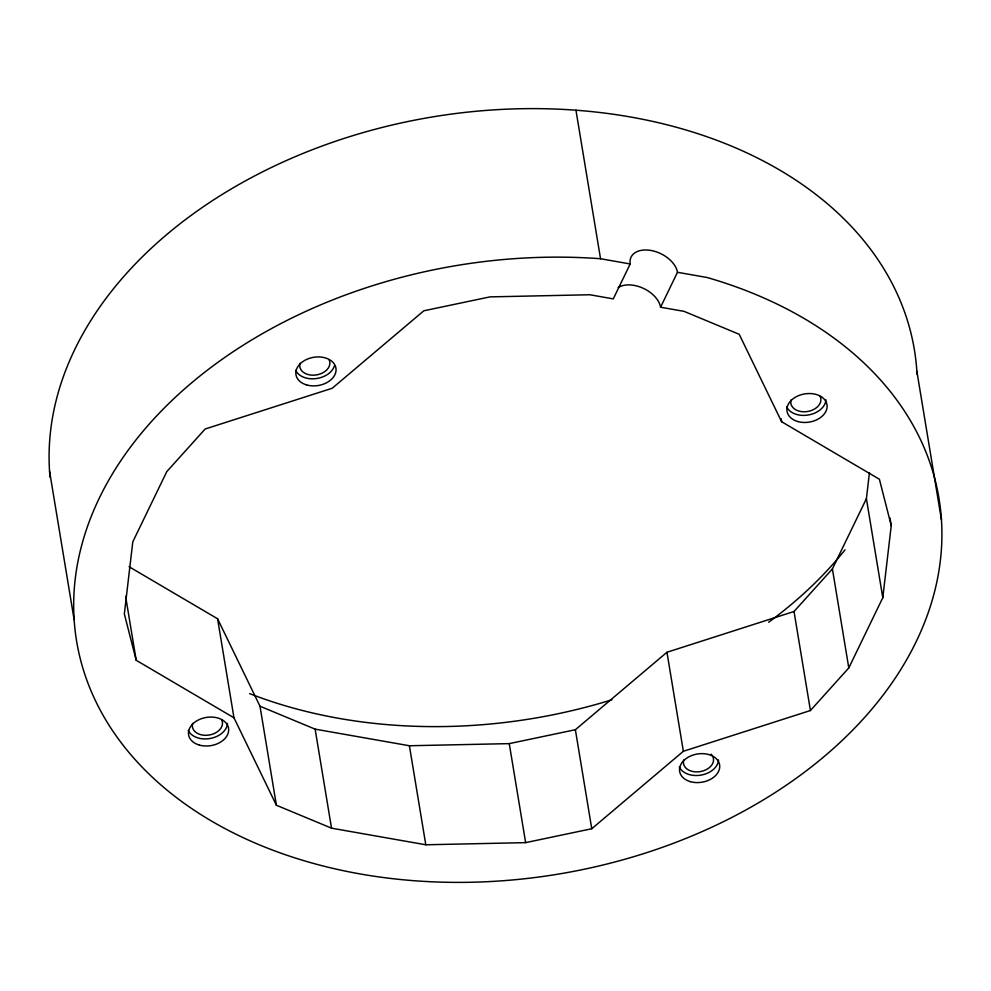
<?xml version="1.0" encoding="UTF-8"?>
<svg xmlns="http://www.w3.org/2000/svg" width="991" height="991" viewBox="0 0 991 991"><rect width="100%" height="100%" fill="white"/><g stroke="black" fill="none" stroke-linecap="round" stroke-linejoin="round"><path stroke-width="1.49" d="M129.065 566.716L217.574 618.78L233.975 717.806L276.39 805.237L331.527 828.179L425.796 844.778L525.639 842.635L591.763 828.736L683.356 751.289L810.427 710.522L848.792 667.934L882.795 597.709L866.407 498.684L869.454 472.596M882.795 597.709L891.243 525.577L889.98 517.959M630.202 263.965L600.534 258.738A437.056 308.511 -9.4 0 0 84.235 672.567A437.056 308.511 -9.4 0 0 773.067 793.89A437.056 308.511 -9.4 0 0 707.14 277.517L677.485 272.29A25.308 16.042 25.8 0 0 650.914 250.45A25.308 16.042 25.8 0 0 630.202 263.965L613.28 298.886L589.794 294.748L489.95 296.891L423.826 310.79L332.233 388.249L205.162 429.004L166.798 471.605L132.794 541.829L124.346 613.962L136.201 660.291L233.975 717.806M891.243 525.577L879.389 479.235L781.614 421.72L739.199 334.289L684.063 311.36L660.563 307.222L677.485 272.29M217.574 618.78L260.001 706.224L315.138 729.153L409.394 745.752L509.25 743.622L575.375 729.723L666.955 652.264L794.026 611.497L832.403 568.908L866.407 498.684M916.861 371.253L941.45 519.792M832.403 568.908L848.792 667.934M781.119 418.673L781.614 421.72M794.026 611.497L810.427 710.522M666.955 652.264L683.356 751.289M575.944 110.212L600.534 258.738M575.375 729.723L591.763 828.736M509.25 743.622L525.639 842.635M409.394 745.752L425.796 844.778M315.138 729.153L331.527 828.179M260.001 706.224L276.39 805.237M125.609 596.309L136.201 660.291M49.55 471.208L74.139 619.747M50.033 477.241A437.056 308.511 -9.4 0 1 460.852 112.887A437.056 308.511 -9.4 0 1 917.034 374.226M845.05 549.807A426.935 301.363 -9.4 0 1 768.632 622.237M611.893 699.782A426.935 301.363 -9.4 0 1 249.633 693.613M221.786 720.011A15.187 10.715 -9.4 0 1 208.11 735.173A15.187 10.715 -9.4 0 1 192.675 723.356M820.201 396.474A15.187 10.715 -9.4 0 1 806.538 411.649A15.187 10.715 -9.4 0 1 791.103 399.831M329.161 359.894A15.187 10.715 -9.4 0 1 315.497 375.056A15.187 10.715 -9.4 0 1 300.062 363.239M711.154 754.176A15.187 10.715 -9.4 0 1 701.12 771.444A15.187 10.715 -9.4 0 1 683.728 759.948M825.924 399.869A20.241 14.283 -9.4 0 1 808.52 414.956A20.241 14.283 -9.4 0 1 786.681 406.855M227.496 723.393A20.241 14.283 -9.4 0 1 210.092 738.493A20.241 14.283 -9.4 0 1 188.253 730.392M334.438 365.803A20.241 14.283 -9.4 0 1 315.72 378.636A20.241 14.283 -9.4 0 1 295.628 370.275M718.549 759.973A20.241 14.283 -9.4 0 1 701.145 775.073A20.241 14.283 -9.4 0 1 679.293 766.972M618.136 287.601A25.308 16.042 25.8 0 1 643.27 288.307A25.308 16.042 25.8 0 1 660.563 307.222M797.78 421.534A20.241 14.283 -9.4 0 0 827.089 405.678A20.241 14.283 -9.4 0 0 796.157 396.784A20.241 14.283 -9.4 0 0 797.78 421.534M690.393 781.651A20.241 14.283 -9.4 0 0 719.714 765.795A20.241 14.283 -9.4 0 0 688.782 756.889A20.241 14.283 -9.4 0 0 690.393 781.651M199.352 745.071A20.241 14.283 -9.4 0 0 228.661 729.215A20.241 14.283 -9.4 0 0 197.729 720.308A20.241 14.283 -9.4 0 0 199.352 745.071M306.727 384.954A20.241 14.283 -9.4 0 0 336.048 369.098A20.241 14.283 -9.4 0 0 305.104 360.191A20.241 14.283 -9.4 0 0 306.727 384.954"/></g></svg>
